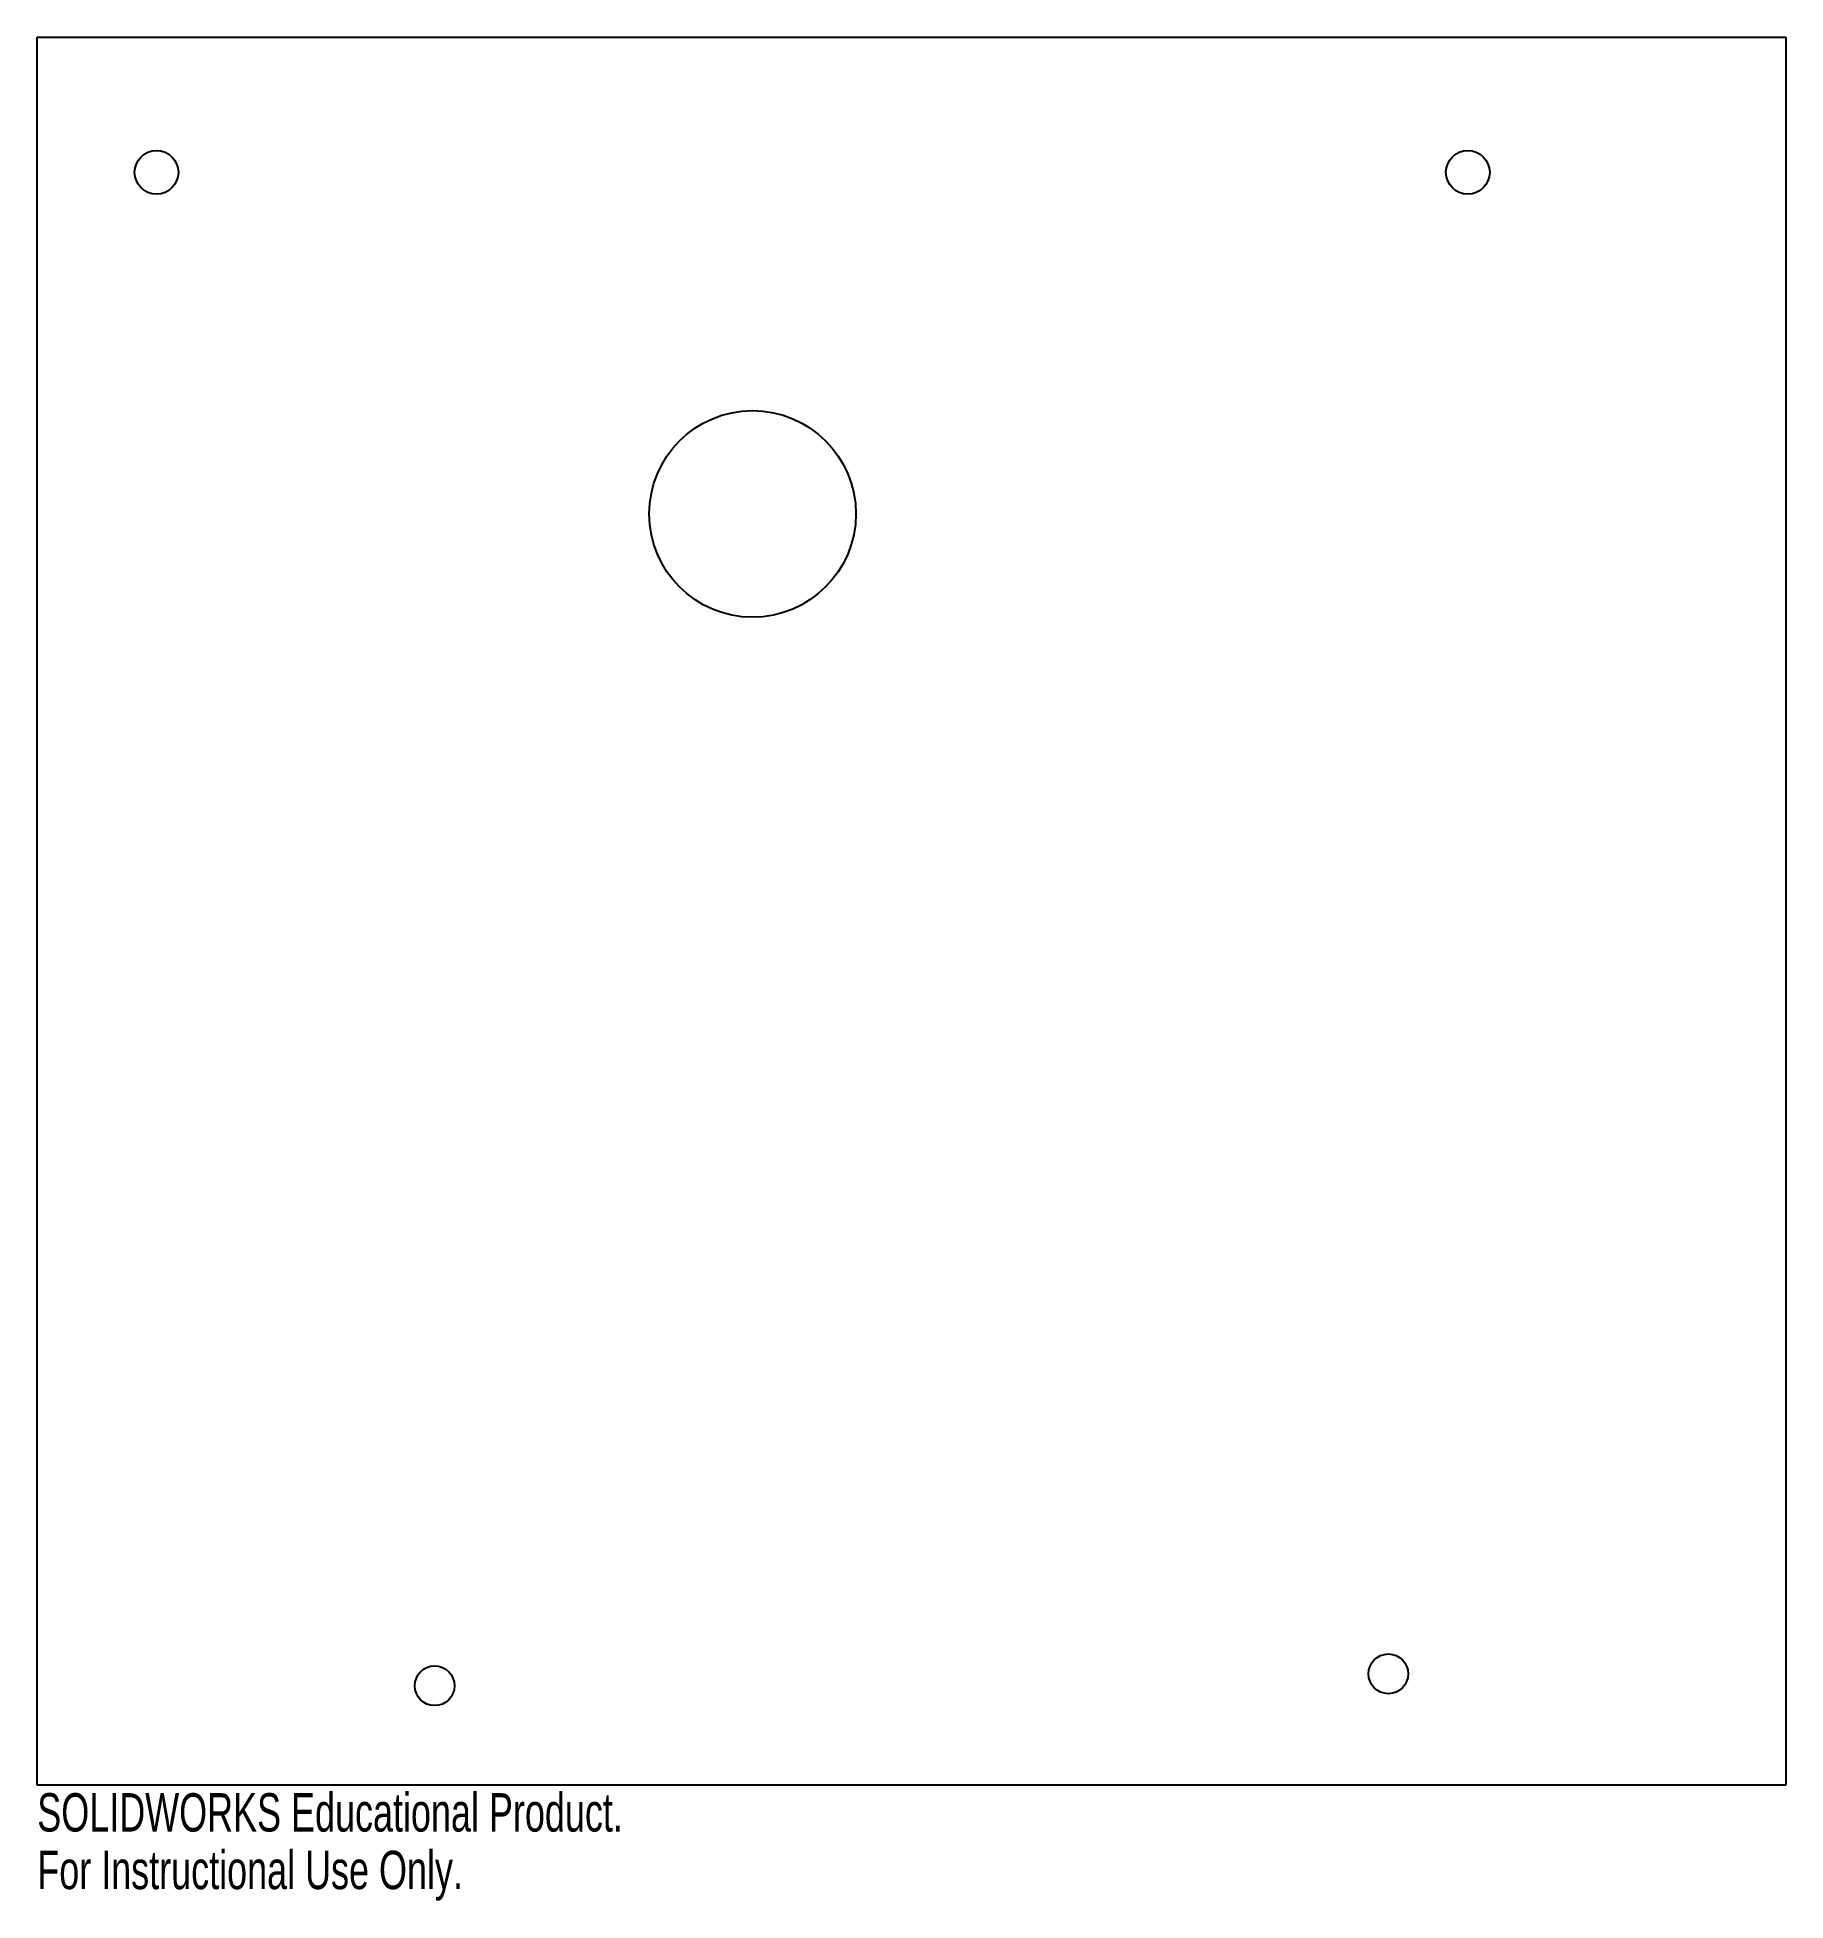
# Model space of a CAD drawing. Header units: millimetres. Extents: x -110 to 110, y -125 to 110.
import ezdxf

# ---------------------------------------------------------------- set-up
doc = ezdxf.new("R2010")
doc.units = ezdxf.units.MM
doc.styles.add('SLDTEXTSTYLE0', font='TXT', dxfattribs={"width": 0.7})

msp = doc.modelspace()

# ---------------------------------------------------------------- linework, layer by layer
at = {"color": 7, "linetype": 'Continuous', "lineweight": 25}
for p, q in [((-110, 110), (110, 110)), ((-110, -110), (-110, 110)), ((110, 110), (110, -110)), ((110, -110), (-110, -110))]:
    msp.add_line(p, q, dxfattribs=at)
for centre, radius in [((-95, 93), 2.75), ((70, 93), 2.75), ((-20, 50), 13), ((60, -96), 2.5), ((-60, -97.5), 2.5)]:
    msp.add_circle(centre, radius, dxfattribs=at)

# ---------------------------------------------------------------- texts
at = {"color": 7, "linetype": 'Continuous', "char_height": 4.8336, "attachment_point": 1, "style": 'SLDTEXTSTYLE0'}
for s, insert in [('SOLIDWORKS Educational Product.', (-110, -111.02)), ('For Instructional Use Only.', (-110, -118.27))]:
    msp.add_mtext(s, dxfattribs=dict(at, insert=insert))

doc.saveas('drawing.dxf')
